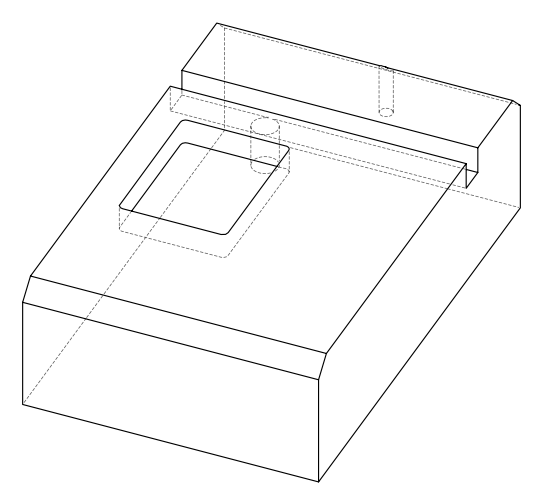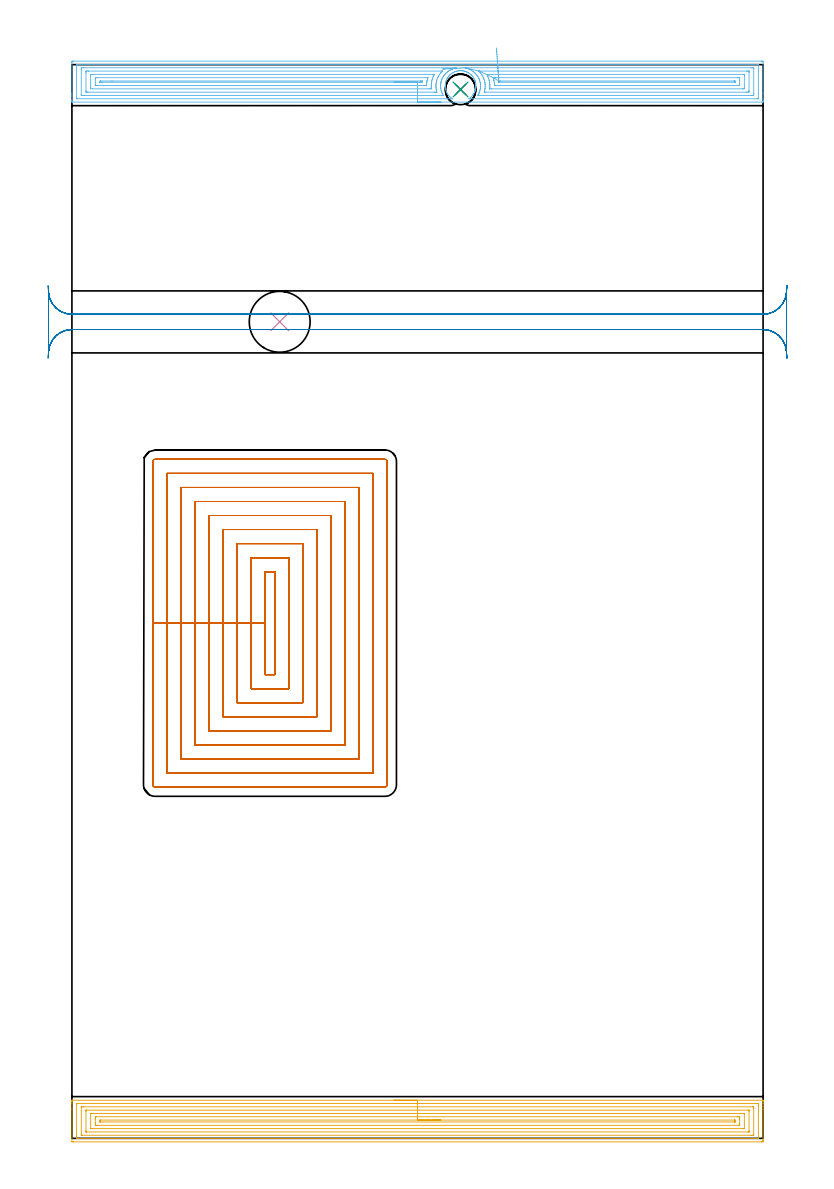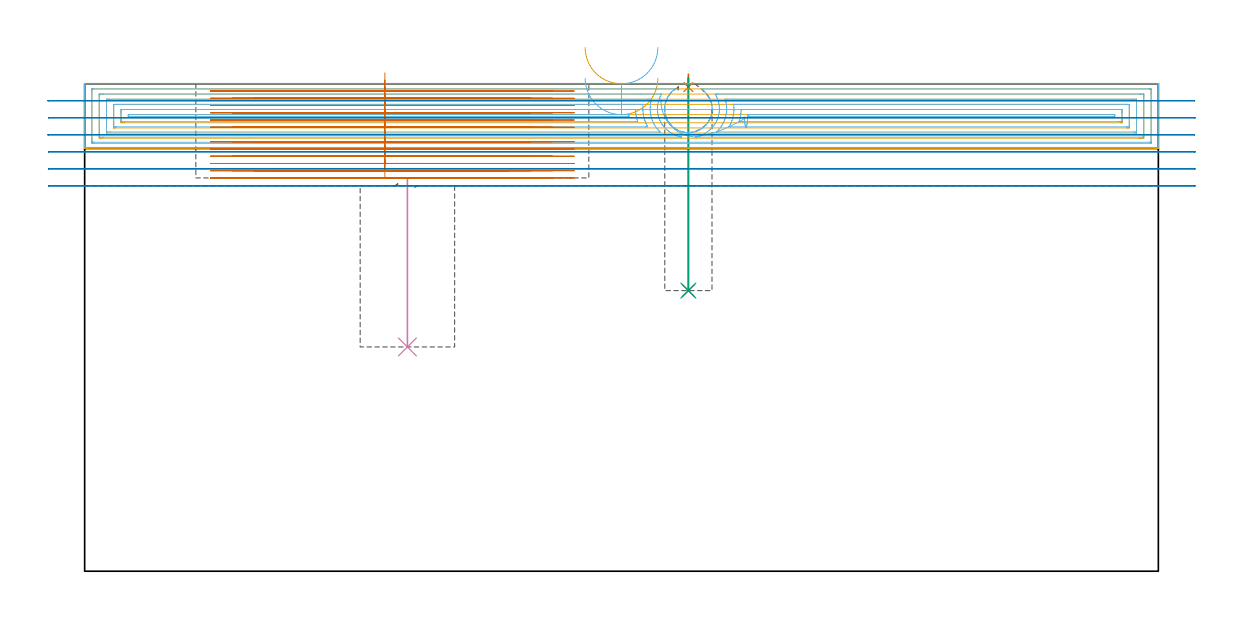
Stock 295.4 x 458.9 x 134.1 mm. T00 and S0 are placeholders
(PLAN: 8 operations, 6 tool changes, 112.2 min)
(1 SPOT_DRILL | STEP1POCKET | NXT0321_9005460120000 | 0.03 min | 7 mm3)
(2 DRILL_BLIND_HOLE_INTO_CENTER | STEP1POCKET | UGT0301_480 | 0.24 min | 3099 mm3)
(3 DRILL_TO_ENLARGE_BLIND_HOLE | STEP1POCKET | UGT0301_374 | 0.24 min | 4419 mm3)
(4 INDEXABLE_INSERT_DRILL_BLIND_HOLE_FROM_SOLID | STEP1POCKET_1 | UGT0302_005 | 0.19 min | 38389 mm3)
(5 AREA_MILL | FG_CHAMFER_SURFACE | UGT0205_001 | 16.78 min | 46796 mm3)
(6 AREA_MILL_1 | FG_CHAMFER_SURFACE_1 | UGT0205_001 | 16.57 min | 44327 mm3)
(7 MILL_RECTANGULAR_POCKET | POCKET_RECTANGULAR_STRAIGHT | NXT0201_009 | Follow Part, ap 2, ae 75% | 69.74 min | 413944 mm3)
(8 MILL_RECTANGULAR_SLOT | SLOT_RECTANGULAR | UGT0201_136 | Follow Part, ap 5, ae 75% | 8.37 min | 205072 mm3)
(TOOL NXT0321_9005460120000 | NC Spot Drill, 142deg, 12mm, Carbide, Uncoated | D12 PA142 FL30 Z2)
(TOOL UGT0301_480 | Carbide Drill 8.5 mm | D8.5 PA118 FL75 Z2)
(TOOL UGT0301_374 | Twist Drill Flat Bottom 13 mm | D13 PA180 FL101 Z2)
(TOOL UGT0302_005 | Indexable Insert Drill 26mm | D26 PA180 FL50 Z2)
(TOOL UGT0205_001 | Chamfer Mill 20 x 3 x 45 deg. | D20 FL50 Z2)
(TOOL NXT0201_009 | ENDMILL 8mm [2P460-0800-NA 1630] | D8 FL26 Z6)
(TOOL UGT0201_136 | Carbide End Mill 20.0 | D20 FL30 Z4)
(OP 1 SPOT_DRILL)
G17 G21 G94 G90
T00 M6
G54
G17 G0 G90 X166.1 Y448.3 S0 M3
G43 Z144.1 H0
G94 G81 G98 Z133.186 F250. R136.75
G80
M5
M2
(OP 2 DRILL_BLIND_HOLE_INTO_CENTER)
G17 G21 G94 G90
T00 M6
G54
G17 G0 G90 X166.1 Y448.3 S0 M3
G43 Z144.1 H0
G94 G81 G98 Z77.2 F250. R135.75
G80
M5
M2
(OP 3 DRILL_TO_ENLARGE_BLIND_HOLE)
G17 G21 G94 G90
T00 M6
G54
G17 G0 G90 X166.1 Y448.3 S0 M3
G43 Z144.1 H0
G94 G73 G98 Z77.2 F250. Q11.31 R135.75
G80
M5
M2
(OP 4 INDEXABLE_INSERT_DRILL_BLIND_HOLE_FROM_SOLID)
G17 G21 G94 G90
T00 M6
G54
G17 G0 G90 X88.8 Y349. S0 M3
G43 Z144.1 H0
G94 G81 G98 Z61.7 F250. R108.
G80
M5
M2
(OP 5 AREA_MILL)
G17 G21 G94 G90
T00 M6
G54
G17 G0 G90 X137.7 Y16.3 S1061 M3
G43 Z144.1 H0
G94 G1 X137.738 Z143.228 F250.
X137.852 Z142.363
X138.041 Z141.512
X138.303 Z140.68
X138.637 Z139.874
X139.04 Z139.1
X139.508 Z138.364
X140.04 Z137.672
X140.629 Z137.029
X141.272 Z136.439
X141.964 Z135.908
X142.7 Z135.44
X143.474 Z135.037
X144.28 Z134.703
X145.112 Z134.441
X145.964 Z134.252
X146.828 Z134.138
X147.7 Z134.1
X295.219
X295.39 Y16.297 Z134.088
X295.392 Y16.279 Z134.07
X295.4 Y15.899 Z133.698
Y15.635 Z133.435
Y14.919 Z132.714
Y13.677 Z131.474
Y12.265 Z130.061
Y-0.741 Z117.057
X295.397 Y-1.004 Z116.794
X295.391 Y-1.492 Z116.306
X295.268 Y-1.495 Z116.303
X294.772 Y-1.5 Z116.3
X0.628
X0.231 Y-1.496 Z116.302
X0.01 Y-1.492 Z116.306
X0. Y-1.267 Z116.53
Y12.529 Z130.324
Y14.919 Z132.714
Y15.635 Z133.435
Y15.899 Z133.698
X0.008 Y16.279 Z134.07
X0.01 Y16.297 Z134.088
X0.181 Y16.3 Z134.1
X147.7
Y14.886 Z132.686
X293.019 Y14.885 Z132.685
X293.388 Y14.879 Z132.679
X293.392 Y14.76 Z132.56
X293.398 Y14.51 Z132.31
X293.4 Y14.035 Z131.835
Y13.623 Z131.423
X293.399 Y0.355 Z118.155
X293.392 Y-0.058 Z117.742
X293.39 Y-0.08 Z117.72
X293.385 Y-0.081 Z117.719
X293.36 Y-0.084 Z117.716
X293.306 Y-0.085 Z117.715
X293.199 Y-0.086 Z117.714
X2.382 Y-0.085 Z117.715
X2.012 Y-0.079 Z117.721
X2.008 Y0.04 Z117.84
X2.002 Y0.29 Z118.09
X2. Y0.765 Z118.565
Y1.177 Z118.977
X2.001 Y14.445 Z132.245
X2.008 Y14.858 Z132.658
X2.01 Y14.88 Z132.68
X2.015 Y14.881 Z132.681
X2.04 Y14.884 Z132.684
X2.094 Y14.885 Z132.685
X2.201 Y14.886 Z132.686
X147.7
Y13.471 Z131.271
X290.871
X291.196 Y13.47 Z131.27
X291.304 Y13.468 Z131.268
X291.381 Y13.465 Z131.265
X291.39 Y13.352 Z131.152
X291.396 Y13.15 Z130.95
X291.399 Y12.949 Z130.749
Y1.449 Z119.249
X291.394 Y1.381 Z119.181
X291.389 Y1.335 Z119.135
X291.357 Y1.333 Z119.133
X291.196 Y1.331 Z119.131
X290.626 Y1.329 Z119.129
X290.302 Y1.328 Z119.128
X4.529 Y1.329 Z119.129
X4.204 Y1.33 Z119.13
X4.096 Y1.332 Z119.132
X4.019 Y1.335 Z119.135
X4.01 Y1.448 Z119.248
X4.004 Y1.65 Z119.45
X4. Y1.851 Z119.651
X4.001 Y13.351 Z131.151
X4.006 Y13.419 Z131.219
X4.011 Y13.465 Z131.265
X4.043 Y13.467 Z131.267
X4.204 Y13.469 Z131.269
X4.774 Y13.471 Z131.271
X5.098
X147.7
Y12.057 Z129.857
X289.275
X289.33 Y12.056 Z129.856
X289.368 Y12.054 Z129.854
X289.385 Y12.051 Z129.851
X289.39 Y12.036 Z129.836
X289.395 Y11.821 Z129.621
X289.4 Y11.389 Z129.189
Y3.427 Z121.227
X289.395 Y2.981 Z120.781
X289.39 Y2.763 Z120.563
X289.382 Y2.749 Z120.549
X289.354 Y2.747 Z120.547
X289.295 Y2.744 Z120.544
X289.197 Y2.743 Z120.543
X6.125
X6.07 Y2.744 Z120.544
X6.032 Y2.746 Z120.546
X6.015 Y2.749 Z120.549
X6.01 Y2.764 Z120.564
X6.005 Y2.979 Z120.779
X6. Y3.411 Z121.211
Y11.373 Z129.173
X6.005 Y11.819 Z129.619
X6.01 Y12.037 Z129.837
X6.018 Y12.051 Z129.851
X6.046 Y12.053 Z129.853
X6.105 Y12.056 Z129.856
X6.203 Y12.057 Z129.857
X147.7
Y10.643 Z128.443
X286.874
X287.171 Y10.641 Z128.441
X287.368 Y10.638 Z128.438
X287.392 Y10.635 Z128.435
X287.395 Y10.633 Z128.433
X287.398 Y10.62 Z128.42
X287.399 Y10.592 Z128.392
X287.4 Y10.496 Z128.296
X287.399 Y4.304 Z122.104
X287.397 Y4.22 Z122.02
X287.394 Y4.179 Z121.979
X287.391 Y4.165 Z121.965
X287.319 Y4.163 Z121.963
X287.023 Y4.158 Z121.958
X286.874 Y4.157 Z121.957
X286.726
X8.526
X8.229 Y4.159 Z121.959
X8.032 Y4.162 Z121.962
X8.008 Y4.164 Z121.964
X8.005 Y4.167 Z121.967
X8.002 Y4.18 Z121.98
X8.001 Y4.208 Z122.008
X8. Y4.304 Z122.104
X8.001 Y10.496 Z128.296
X8.003 Y10.58 Z128.38
X8.006 Y10.621 Z128.421
X8.009 Y10.635 Z128.435
X8.081 Y10.637 Z128.437
X8.378 Y10.642 Z128.442
X8.526 Y10.643 Z128.443
X8.674
X147.7
Y9.229 Z127.029
X284.431 Y9.228 Z127.028
X284.937 Y9.226 Z127.026
X285.331 Y9.222 Z127.022
X285.39 Y9.219 Z127.019
X285.396 Y9.158 Z126.958
X285.399 Y8.727 Z126.527
X285.4 Y8.269 Z126.069
Y6.5 Z124.3
Y6.073 Z123.873
X285.398 Y5.617 Z123.417
X285.393 Y5.586 Z123.386
X285.388 Y5.578 Z123.378
X285.38 Y5.576 Z123.376
X285.318 Y5.573 Z123.373
X285.191 Y5.571 Z123.371
X284.937
X10.969
X10.463 Y5.574 Z123.374
X10.069 Y5.578 Z123.378
X10.01 Y5.581 Z123.381
X10.004 Y5.642 Z123.442
X10.001 Y6.073 Z123.873
X10. Y6.531 Z124.331
Y8.3 Z126.1
Y8.727 Z126.527
X10.002 Y9.183 Z126.983
X10.008 Y9.214 Z127.014
X10.012 Y9.222 Z127.022
X10.02 Y9.224 Z127.024
X10.082 Y9.227 Z127.027
X10.209 Y9.228 Z127.028
X10.463 Y9.229 Z127.029
X147.7
Y7.815 Z125.615
X283.178 Y7.814 Z125.614
X283.355 Y7.809 Z125.609
X283.391 Y7.807 Z125.607
X283.395 Y7.782 Z125.582
X283.398 Y7.754 Z125.554
X283.4 Y7.276 Z125.076
X283.399 Y7.152 Z124.952
X283.397 Y7.069 Z124.869
X283.392 Y7.004 Z124.804
X283.389 Y6.991 Z124.791
X283.383 Y6.989 Z124.789
X283.359 Y6.987 Z124.787
X283.149 Y6.985 Z124.785
X283.121
X12.222 Y6.986 Z124.786
X12.045 Y6.991 Z124.791
X12.009 Y6.993 Z124.793
X12.005 Y7.018 Z124.818
X12.002 Y7.046 Z124.846
X12.001 Y7.366 Z125.166
X12.003 Y7.52 Z125.32
X12.008 Y7.689 Z125.489
X12.013 Y7.808 Z125.608
X12.032 Y7.809 Z125.609
X12.251 Y7.815 Z125.615
X147.7
X148.572 Z125.653
X149.436 Z125.767
X150.288 Z125.955
X151.12 Z126.218
X151.926 Z126.552
X152.7 Z126.954
X153.436 Z127.423
X154.128 Z127.954
X154.771 Z128.544
X155.36 Z129.187
X155.892 Z129.879
X156.36 Z130.615
X156.763 Z131.388
X157.097 Z132.194
X157.359 Z133.026
X157.548 Z133.878
X157.662 Z134.743
X157.7 Z135.615
G0 Z144.1
M5
M2
(OP 6 AREA_MILL_1)
G17 G21 G94 G90
T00 M6
G54
G17 G0 G90 X157.7 Y442.9 S1061 M3
G43 Z144.1 H0
G94 G1 X157.662 Z143.228 F250.
X157.548 Z142.363
X157.359 Z141.512
X157.097 Z140.68
X156.763 Z139.874
X156.36 Z139.1
X155.892 Z138.364
X155.36 Z137.672
X154.771 Z137.029
X154.128 Z136.44
X153.436 Z135.908
X152.7 Z135.44
X151.926 Z135.037
X151.12 Z134.703
X150.288 Z134.441
X149.436 Z134.252
X148.572 Z134.138
X147.7 Z134.1
X0.181
X0.01 Y442.902 Z134.089
X0.002 Y443.063 Z133.93
X0. Y443.229 Z133.771
Y443.474 Z133.525
Y444.185 Z132.81
Y445.418 Z131.578
Y445.941 Z131.053
Y446.558 Z130.437
Y459.732 Z117.266
X0.003 Y459.993 Z117.004
X0.01 Y460.392 Z116.605
X0.217 Y460.397 Z116.602
X0.628 Y460.4 Z116.6
X294.772 Y460.399 Z116.601
X295.183 Y460.397 Z116.602
X295.39 Y460.392 Z116.605
X295.4 Y459.993 Z117.004
Y446.558 Z130.437
Y444.185 Z132.81
Y443.474 Z133.526
Y443.229 Z133.771
X295.398 Y443.063 Z133.93
X295.39 Y442.902 Z134.089
X295.219 Y442.9 Z134.1
X147.7
Y444.314 Z132.686
X2.416 Y444.315 Z132.685
X2.283 Y444.316 Z132.684
X2.053 Y444.321 Z132.679
X2.009 Y444.326 Z132.674
X2.005 Y444.358 Z132.642
X2.002 Y444.392 Z132.608
X2. Y444.593 Z132.407
X2.001 Y458.782 Z118.218
X2.005 Y458.891 Z118.109
X2.01 Y458.962 Z118.038
X2.018 Y458.979 Z118.021
X2.036 Y458.981 Z118.019
X2.416 Y458.985 Z118.015
X2.548 Y458.986 Z118.014
X292.984 Y458.985 Z118.015
X293.117 Y458.984 Z118.016
X293.347 Y458.979 Z118.021
X293.391 Y458.974 Z118.026
X293.395 Y458.942 Z118.058
X293.398 Y458.908 Z118.092
X293.4 Y458.707 Z118.293
X293.399 Y444.518 Z132.482
X293.395 Y444.409 Z132.591
X293.39 Y444.338 Z132.662
X293.381 Y444.321 Z132.679
X293.364 Y444.319 Z132.681
X292.984 Y444.315 Z132.685
X292.852 Y444.314 Z132.686
X170.29
X169.747 Y444.318 Z132.682
X169.687 Y444.32 Z132.68
X169.96 Y444.519 Z132.481
X170.316 Y444.792 Z132.208
X170.484 Y444.938 Z132.062
X170.847 Y445.303 Z131.697
X171.187 Y445.685 Z131.315
X171.378 Y445.926 Z131.074
X171.594 Y446.248 Z130.752
X171.793 Y446.578 Z130.422
X172.02 Y447.02 Z129.98
X172.217 Y447.471 Z129.529
X172.271 Y447.61 Z129.39
X172.387 Y447.985 Z129.015
X172.483 Y448.364 Z128.636
X172.565 Y448.809 Z128.191
X172.618 Y449.257 Z127.743
X172.64 Y449.703 Z127.297
X172.632 Y450.15 Z126.85
X172.592 Y450.597 Z126.403
X172.521 Y451.043 Z125.957
X172.418 Y451.492 Z125.508
X172.29 Y451.936 Z125.064
X172.271 Y451.991 Z125.009
X172.096 Y452.413 Z124.587
X171.897 Y452.829 Z124.171
X171.651 Y453.258 Z123.742
X171.378 Y453.675 Z123.325
X171.342 Y453.722 Z123.278
X170.954 Y454.179 Z122.82
X170.898 Y454.238 Z122.761
X170.874 Y454.261 Z122.735
X170.86 Y454.275 Z122.719
X170.852 Y454.285 Z122.712
X170.699 Y454.446 Z122.553
X170.538 Y454.614 Z122.385
X170.484 Y454.663 Z122.336
X170.046 Y455.013 Z121.985
X169.836 Y455.163 Z121.837
X169.591 Y455.338 Z121.662
X169.451 Y455.425 Z121.575
X169.308 Y455.508 Z121.492
X169.005 Y455.664 Z121.335
X168.71 Y455.799 Z121.198
X168.697 Y455.806 Z121.192
X168.518 Y455.875 Z121.125
X168.463 Y455.895 Z121.104
X168.263 Y455.968 Z121.025
X168.253 Y455.972 Z121.021
X167.804 Y456.115 Z120.884
X167.358 Y456.219 Z120.78
X166.922 Y456.286 Z120.707
X166.91 Y456.288 Z120.705
X166.464 Y456.329 Z120.666
X166.359 Z120.66
X166.202 Y456.335 Z120.657
X166.132 Y456.336 Z120.654
X166.103 Y456.337
X166.028 Y456.339
X166.017 Z120.655
X165.992 Y456.338 Z120.656
X165.823 Y456.328 Z120.66
X165.609 Y456.319 Z120.673
X165.569 Y456.318 Z120.676
X165.327 Y456.291 Z120.707
X165.123 Y456.267 Z120.731
X164.675 Y456.18 Z120.814
X164.36 Y456.1 Z120.897
X164.23 Y456.066 Z120.93
X163.868 Y455.944 Z121.054
X163.78 Y455.914 Z121.084
X163.336 Y455.728 Z121.27
X162.899 Y455.507 Z121.491
X162.443 Y455.224 Z121.774
X162.045 Y454.93 Z122.068
X161.663 Y454.614 Z122.384
X161.549 Y454.506 Z122.493
X161.34 Y454.281 Z122.719
X161.194 Y454.121 Z122.875
X161.08 Y453.982 Z123.012
X160.966 Y453.846 Z123.153
X160.878 Y453.74 Z123.26
X160.863 Y453.722 Z123.278
X160.656 Y453.436 Z123.564
X160.471 Y453.136 Z123.864
X160.301 Y452.829 Z124.171
X160.093 Y452.386 Z124.614
X159.918 Y451.936 Z125.064
X159.762 Y451.443 Z125.557
X159.678 Y451.043 Z125.957
X159.608 Y450.597 Z126.403
X159.568 Y450.15 Z126.85
X159.56 Y449.703 Z127.297
X159.582 Y449.257 Z127.743
X159.635 Y448.809 Z128.191
X159.714 Y448.364 Z128.636
X159.762 Y448.157 Z128.843
X159.991 Y447.471 Z129.529
X160.18 Y447.02 Z129.98
X160.403 Y446.578 Z130.422
X160.525 Y446.368 Z130.632
X160.656 Y446.164 Z130.836
X161.016 Y445.685 Z131.315
X161.273 Y445.384 Z131.616
X161.549 Y445.096 Z131.904
X161.887 Y444.792 Z132.208
X162.159 Y444.576 Z132.424
X162.443 Y444.372 Z132.628
X162.452 Y444.366 Z132.634
X162.512 Y444.321 Z132.679
X162.452 Y444.315 Z132.685
X162.446
X147.7 Y444.314 Z132.686
Y445.728 Z131.272
X5.098 Y445.729 Z131.271
X4.417 Y445.732 Z131.268
X4.204 Y445.735 Z131.265
X4.01 Y445.747 Z131.253
X4.005 Y445.941 Z131.059
X4.001 Y446.141 Z130.859
X4. Y456.68 Z120.32
X4.005 Y457.359 Z119.641
X4.007 Y457.552 Z119.448
X4.204 Y457.564 Z119.436
X4.883 Y457.57 Z119.43
X5.098 Y457.571 Z119.429
X164.05
X164.24 Y457.567 Z119.433
X164.072 Y457.524 Z119.476
X163.415 Y457.359 Z119.641
X163.346 Y457.337 Z119.663
X162.712 Y457.104 Z119.896
X162.603 Y457.061 Z119.939
X162.452 Y456.996 Z120.004
X162.095 Y456.831 Z120.169
X161.558 Y456.553 Z120.447
X161.511 Y456.526 Z120.474
X161.437 Y456.48 Z120.52
X160.974 Y456.175 Z120.825
X160.664 Y455.947 Z121.053
X160.469 Y455.793 Z121.207
X160.238 Y455.602 Z121.398
X159.994 Y455.386 Z121.614
X159.77 Y455.159 Z121.841
X159.561 Y454.929 Z122.071
X159.385 Y454.724 Z122.276
X159.158 Y454.447 Z122.553
X158.876 Y454.074 Z122.926
X158.785 Y453.934 Z123.066
X158.732 Y453.846 Z123.154
X158.464 Y453.371 Z123.629
X158.269 Y452.967 Z124.033
X158.18 Y452.773 Z124.227
X157.982 Y452.285 Z124.715
X157.933 Y452.137 Z124.863
X157.919 Y452.089 Z124.911
X157.815 Y451.735 Z125.265
X157.747 Y451.441 Z125.559
X157.703 Y451.211 Z125.789
X157.622 Y450.686 Z126.314
X157.59 Y450.333 Z126.667
X157.572 Y449.856 Z127.144
X157.581 Y449.454 Z127.546
X157.623 Y448.928 Z128.072
X157.671 Y448.576 Z128.424
X157.813 Y447.864 Z129.136
X157.864 Y447.698 Z129.302
X157.982 Y447.339 Z129.661
X158.188 Y446.82 Z130.18
X158.339 Y446.469 Z130.531
X158.722 Y445.739 Z131.261
X158.674 Y445.735 Z131.265
X158.56 Y445.732 Z131.268
X158.415 Y445.729 Z131.271
X152.841 Y445.728 Z131.272
X147.7
Y447.143 Z129.857
X6.886
X6.556 Y447.144 Z129.856
X6.148 Y447.148 Z129.852
X6.072 Y447.15 Z129.85
X6.01 Y447.162 Z129.838
X6.007 Y447.263 Z129.737
X6. Y447.69 Z129.31
Y455.594 Z121.406
X6.007 Y456.037 Z120.963
X6.01 Y456.14 Z120.86
X6.133 Y456.15 Z120.85
X6.325 Y456.154 Z120.846
X6.886 Y456.157 Z120.843
X7.215
X158.199
X158.255 Y456.155 Z120.845
X158.286 Y456.152 Z120.848
X158.287 Y456.151 Z120.849
X158.277 Y456.137 Z120.863
X158.161 Y456.009 Z120.991
X157.982 Y455.816 Z121.184
X157.88 Y455.702 Z121.298
X157.794 Y455.602 Z121.398
X157.478 Y455.218 Z121.782
X157.088 Y454.714 Z122.286
X156.762 Y454.166 Z122.835
X156.58 Y453.846 Z123.154
X156.456 Y453.588 Z123.412
X156.194 Y453.024 Z123.976
X156.178 Y452.983 Z124.017
X156.172 Y452.967 Z124.033
X155.953 Y452.326 Z124.674
X155.878 Y452.089 Z124.911
X155.767 Y451.629 Z125.371
X155.691 Y451.211 Z125.789
X155.639 Y450.877 Z126.123
X155.59 Y450.333 Z126.667
X155.579 Y450.058 Z126.942
X155.581 Y449.454 Z127.546
X155.599 Y449.16 Z127.84
X155.662 Y448.576 Z128.424
X155.732 Y448.151 Z128.849
X155.828 Y447.698 Z129.302
X155.977 Y447.153 Z129.847
X155.944 Y447.15 Z129.85
X155.861 Y447.146 Z129.854
X155.299 Y447.143 Z129.857
X154.971
X147.7
Y448.557 Z128.443
X8.674 Y448.558 Z128.442
X8.01 Y448.576 Z128.424
X8.001 Y449.237 Z127.763
Y453.846 Z123.154
X8.004 Y454.504 Z122.496
X8.01 Y454.724 Z122.276
X8.655 Y454.743 Z122.257
X8.674
X154.386
X154.405 Y454.742 Z122.258
X154.903 Y454.724 Z122.276
X154.738 Y454.397 Z122.603
X154.465 Y453.846 Z123.154
X154.446 Y453.806 Z123.194
X154.405 Y453.715 Z123.285
X154.192 Y453.177 Z123.823
X154.117 Y452.967 Z124.033
X153.965 Y452.521 Z124.479
X153.849 Y452.089 Z124.911
X153.702 Y451.399 Z125.601
X153.672 Y451.211 Z125.789
X153.653 Y451.072 Z125.928
X153.584 Y450.333 Z126.667
X153.579 Y450.266 Z126.734
X153.575 Y449.454 Z127.546
Y449.391 Z127.609
X153.637 Y448.576 Z128.424
X153.528 Y448.56 Z128.44
X153.511 Y448.559 Z128.441
X152.637 Y448.557 Z128.443
X147.7
Y449.971 Z127.029
X10.83 Y449.972 Z127.028
X10.463 Y449.974 Z127.026
X10.095 Y449.978 Z127.022
X10.01 Y449.986 Z127.014
X10.006 Y450.06 Z126.94
X10.002 Y450.181 Z126.819
X10. Y451.211 Z125.789
Y452.543 Z124.457
X10.002 Y452.967 Z124.033
X10.006 Y453.194 Z123.806
X10.01 Y453.307 Z123.693
X10.017 Y453.323 Z123.677
X10.043 Y453.325 Z123.675
X10.096 Y453.327 Z123.673
X10.463 Y453.328 Z123.672
X10.989 Y453.329 Z123.671
X151.723 Y453.328 Z123.672
X152.089 Y453.326 Z123.674
X152.143 Y453.324 Z123.676
X152.162 Y453.322 Z123.678
X151.981 Y452.714 Z124.286
X151.823 Y452.089 Z124.911
X151.804 Y452.01 Z124.99
X151.723 Y451.62 Z125.38
X151.667 Y451.266 Z125.734
X151.661 Y451.211 Z125.789
X151.59 Y450.464 Z126.536
X151.58 Y450.333 Z126.667
X151.556 Y449.978 Z127.022
X151.194 Y449.974 Z127.026
X150.829 Y449.972 Z127.028
X150.303 Y449.971 Z127.029
X147.7
Y451.385 Z125.615
X12.79 Y451.386 Z125.614
X12.251 Y451.388 Z125.612
X12.067 Y451.391 Z125.609
X12.009 Y451.395 Z125.605
X12.006 Y451.411 Z125.589
X12.002 Y451.455 Z125.545
X12.007 Y451.526 Z125.474
X12.039 Y451.908 Z125.092
X12.195 Y451.913 Z125.087
X12.251 Y451.914 Z125.086
X17.13 Y451.915 Z125.085
X149.041 Y451.914 Z125.086
X149.22 Y451.913 Z125.087
X149.724 Y451.908 Z125.092
X149.751 Y451.904 Z125.096
X149.747 Y451.869 Z125.131
X149.737 Y451.795 Z125.205
X149.716 Y451.666 Z125.334
X149.679 Y451.462 Z125.538
X149.663 Y451.393 Z125.607
X148.863 Y451.385 Z125.615
X148.686
X147.7
X146.828 Z125.653
X145.964 Z125.767
X145.112 Z125.955
X144.28 Z126.218
X143.474 Z126.552
X142.7 Z126.954
X141.964 Z127.423
X141.272 Z127.954
X140.629 Z128.544
X140.04 Z129.187
X139.508 Z129.879
X139.04 Z130.615
X138.637 Z131.389
X138.303 Z132.195
X138.041 Z133.027
X137.852 Z133.878
X137.738 Z134.743
X137.7 Z135.615
G0 X158.573 Y457.055 Z129.959
G1 X158.564 Z129.087
X158.631 Y457.058 Z128.217
X158.773 Y457.066 Z127.357
X158.99 Y457.078 Z126.512
X159.279 Y457.094 Z125.689
X159.639 Y457.113 Z124.894
X160.067 Y457.136 Z124.134
X160.559 Y457.163 Z123.414
X161.112 Y457.193 Z122.74
X161.721 Y457.226 Z122.117
X162.383 Y457.262 Z121.549
X163.091 Y457.3 Z121.042
X163.841 Y457.341 Z120.598
X164.626 Y457.383 Z120.221
X165.442 Y457.428 Z119.914
X166.281 Y457.473 Z119.679
X167.137 Y457.519 Z119.519
X168.004 Y457.566 Z119.434
X168.025 Y457.568 Z119.432
X168.125 Y457.57 Z119.43
X168.247 Y457.571 Z119.429
X168.364 Y457.572 Z119.428
X290.302 Y457.571 Z119.429
X290.983 Y457.568 Z119.432
X291.196 Y457.564 Z119.436
X291.39 Y457.553 Z119.447
X291.395 Y457.359 Z119.641
X291.399 Y457.159 Z119.841
X291.4 Y446.62 Z130.38
X291.395 Y445.941 Z131.059
X291.393 Y445.748 Z131.252
X291.196 Y445.735 Z131.265
X290.517 Y445.73 Z131.27
X290.302 Y445.729 Z131.271
X174.291
X174.075 Y445.731 Z131.269
X173.858 Y445.735 Z131.265
X173.477 Y445.748 Z131.252
X173.58 Y445.941 Z131.059
X173.748 Y446.262 Z130.738
X174.024 Y446.82 Z130.18
X174.04 Y446.854 Z130.146
X174.075 Y446.934 Z130.066
X174.275 Y447.501 Z129.499
X174.335 Y447.698 Z129.302
X174.46 Y448.198 Z128.802
X174.529 Y448.576 Z128.424
X174.58 Y448.958 Z128.042
X174.619 Y449.454 Z127.546
X174.629 Y449.788 Z127.212
X174.61 Y450.333 Z126.667
X174.575 Y450.72 Z126.28
X174.497 Y451.211 Z125.789
X174.363 Y451.806 Z125.194
X174.28 Y452.089 Z124.911
X174.23 Y452.25 Z124.75
X174.075 Y452.662 Z124.338
X173.936 Y452.967 Z124.033
X173.818 Y453.219 Z123.781
X173.459 Y453.846 Z123.154
X173.181 Y454.273 Z122.727
X172.813 Y454.724 Z122.276
X172.568 Y455.004 Z121.996
X172.286 Y455.299 Z121.701
X171.968 Y455.602 Z121.398
X171.392 Y456.052 Z120.948
X170.767 Y456.48 Z120.52
X170.498 Y456.636 Z120.364
X170.157 Y456.815 Z120.185
X169.604 Y457.06 Z119.94
X168.771 Y457.359 Z119.641
X168.71 Y457.378 Z119.622
X168.682 Y457.387 Z119.613
X168.004 Y457.566 Z119.434
X173.911 Y456.151 Z120.849
X173.923 Y456.153 Z120.847
X173.973 Y456.155 Z120.845
X174.075 Y456.157 Z120.843
X288.514
X288.844 Y456.156 Z120.844
X289.252 Y456.152 Z120.848
X289.327 Y456.15 Z120.85
X289.39 Y456.138 Z120.862
X289.393 Y456.037 Z120.963
X289.4 Y455.61 Z121.39
Y447.706 Z129.294
X289.393 Y447.263 Z129.737
X289.39 Y447.16 Z129.84
X289.267 Y447.15 Z129.85
X289.075 Y447.146 Z129.854
X288.514 Y447.143 Z129.857
X288.185
X176.757
X176.426 Y447.145 Z129.855
X176.255 Y447.149 Z129.851
X176.232 Y447.15 Z129.85
X176.237 Y447.176 Z129.824
X176.249 Y447.228 Z129.772
X176.267 Y447.3 Z129.7
X176.367 Y447.698 Z129.302
X176.442 Y448.007 Z128.993
X176.538 Y448.576 Z128.424
X176.564 Y448.765 Z128.235
X176.62 Y449.454 Z127.546
X176.627 Y449.582 Z127.418
X176.612 Y450.333 Z126.667
X176.606 Y450.481 Z126.519
X176.564 Y450.861 Z126.139
X176.509 Y451.211 Z125.789
X176.459 Y451.503 Z125.497
X176.318 Y452.089 Z124.911
X176.132 Y452.703 Z124.297
X176.025 Y452.967 Z124.033
X175.863 Y453.353 Z123.647
X175.611 Y453.846 Z123.154
X175.319 Y454.379 Z122.621
X175.093 Y454.724 Z122.276
X174.969 Y454.906 Z122.094
X174.396 Y455.602 Z121.398
X174.075 Y455.964 Z121.036
X173.916 Y456.143 Z120.857
X173.911 Y456.151 Z120.849
X177.291 Y454.724 Z122.276
X177.632 Y454.742 Z122.258
X177.651
X286.726
X287.39 Y454.724 Z122.276
X287.399 Y454.063 Z122.937
Y449.454 Z127.546
X287.396 Y448.796 Z128.204
X287.39 Y448.576 Z128.424
X286.745 Y448.557 Z128.443
X286.726
X179.459
X178.563 Y448.558 Z128.442
X178.562 Y448.559 Z128.441
X178.557 Y448.564 Z128.436
Y448.576 Z128.424
X178.622 Y449.378 Z127.622
X178.624 Y449.454 Z127.546
X178.619 Y450.26 Z126.74
X178.614 Y450.333 Z126.667
X178.545 Y451.125 Z125.875
X178.533 Y451.199 Z125.801
X178.529 Y451.227 Z125.773
X178.437 Y451.697 Z125.303
X178.35 Y452.089 Z124.911
X178.29 Y452.339 Z124.661
X178.094 Y452.967 Z124.033
X177.811 Y453.689 Z123.311
X177.737 Y453.846 Z123.154
X177.651 Y454.026 Z122.974
X177.291 Y454.724 Z122.276
X180.068 Y453.322 Z123.678
X180.149 Y453.324 Z123.676
X180.333 Y453.326 Z123.674
X180.859 Y453.329 Z123.671
X181.227
X284.57 Y453.328 Z123.672
X284.937 Y453.326 Z123.674
X285.305 Y453.322 Z123.678
X285.39 Y453.314 Z123.686
X285.394 Y453.24 Z123.76
X285.398 Y453.119 Z123.881
X285.4 Y452.089 Z124.911
Y450.757 Z126.243
X285.398 Y450.333 Z126.667
X285.394 Y450.106 Z126.894
X285.39 Y449.993 Z127.007
X285.383 Y449.977 Z127.023
X285.357 Y449.975 Z127.025
X285.304 Y449.973 Z127.027
X284.937 Y449.971 Z127.029
X284.411
X181.227
X180.699 Y449.973 Z127.027
X180.642 Y449.976 Z127.024
X180.635 Y449.977 Z127.023
X180.631 Y449.996 Z127.004
X180.624 Y450.046 Z126.954
X180.61 Y450.333 Z126.667
X180.558 Y450.99 Z126.01
X180.531 Y451.211 Z125.789
X180.395 Y452.028 Z124.972
X180.333 Y452.299 Z124.701
X180.148 Y452.967 Z124.033
X180.081 Y453.215 Z123.785
X180.068 Y453.322 Z123.678
X182.458 Y451.908 Z125.092
X183.015 Y451.914 Z125.086
X282.972
X283.149 Y451.913 Z125.087
X283.333 Y451.909 Z125.091
X283.391 Y451.905 Z125.095
X283.394 Y451.889 Z125.111
X283.398 Y451.845 Z125.155
X283.397 Y451.527 Z125.473
X283.393 Y451.404 Z125.596
X283.39 Y451.393 Z125.607
X283.383 Y451.391 Z125.609
X283.351 Y451.387 Z125.613
X283.284 Y451.386 Z125.614
X283.149 Y451.385 Z125.615
X182.837 Y451.386 Z125.614
X182.608 Y451.39 Z125.61
X182.552 Y451.392 Z125.608
X182.534 Y451.396 Z125.604
X182.527 Y451.419 Z125.581
X182.514 Y451.476 Z125.524
X182.469 Y451.747 Z125.253
X182.458 Y451.908 Z125.092
X182.412 Y452.55 Z124.504
X182.363 Y453.241 Z123.973
X182.31 Y453.976 Z123.506
X182.255 Y454.748 Z123.104
X182.198 Y455.552 Z122.771
X182.139 Y456.383 Z122.51
X182.079 Y457.232 Z122.322
X182.017 Y458.095 Z122.209
X181.955 Y458.965 Z122.172
X181.893 Y459.834 Z122.211
X181.832 Y460.697 Z122.326
X181.771 Y461.546 Z122.516
X181.712 Y462.375 Z122.78
X181.655 Y463.179 Z123.115
X181.6 Y463.95 Z123.518
X181.548 Y464.684 Z123.988
X181.499 Y465.373 Z124.52
X181.453 Y466.014 Z125.11
G0 Z144.1
M5
M2
(OP 7 MILL_RECTANGULAR_POCKET)
G17 G21 G94 G90
T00 M6
G54
G17 G0 G90 X82.6 Y238.832 S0 M3
G43 Z144.1 H1
Z137.1
G94 G1 Y220.2 Z132.108 F250.
Y198.2 F500.
X86.7
Y242.2
X82.6
Y220.2
X76.6
Y192.2
X92.7
Y248.2
X76.6
Y220.2
X70.6
Y186.2
X98.7
Y254.2
X70.6
Y220.2
X64.6
Y180.2
X104.7
Y260.2
X64.6
Y220.2
X58.6
Y174.2
X110.7
Y266.2
X58.6
Y220.2
X52.6
Y168.2
X116.7
Y272.2
X52.6
Y220.2
X46.6
Y162.2
X122.7
Y278.2
X46.6
Y220.2
X40.6
Y156.2
X128.7
Y284.2
X40.6
Y220.2
X34.6
Y151.1
G3 X35.5 Y150.2 R0.9
G1 X133.8
G3 X134.7 Y151.1 R0.9
G1 Y289.3
G3 X133.8 Y290.2 R0.9
G1 X35.5
G3 X34.6 Y289.3 R0.9
G1 Y220.2
Y219.2
G0 X82.6 Y238.832 Z135.108
G1 Y220.2 Z130.115 F250.
Y198.2 F500.
X86.7
Y242.2
X82.6
Y220.2
X76.6
Y192.2
X92.7
Y248.2
X76.6
Y220.2
X70.6
Y186.2
X98.7
Y254.2
X70.6
Y220.2
X64.6
Y180.2
X104.7
Y260.2
X64.6
Y220.2
X58.6
Y174.2
X110.7
Y266.2
X58.6
Y220.2
X52.6
Y168.2
X116.7
Y272.2
X52.6
Y220.2
X46.6
Y162.2
X122.7
Y278.2
X46.6
Y220.2
X40.6
Y156.2
X128.7
Y284.2
X40.6
Y220.2
X34.6
Y151.1
G3 X35.5 Y150.2 R0.9
G1 X133.8
G3 X134.7 Y151.1 R0.9
G1 Y289.3
G3 X133.8 Y290.2 R0.9
G1 X35.5
G3 X34.6 Y289.3 R0.9
G1 Y220.2
Y219.2
G0 X82.6 Y238.832 Z133.115
G1 Y220.2 Z128.123 F250.
Y198.2 F500.
X86.7
Y242.2
X82.6
Y220.2
X76.6
Y192.2
X92.7
Y248.2
X76.6
Y220.2
X70.6
Y186.2
X98.7
Y254.2
X70.6
Y220.2
X64.6
Y180.2
X104.7
Y260.2
X64.6
Y220.2
X58.6
Y174.2
X110.7
Y266.2
X58.6
Y220.2
X52.6
Y168.2
X116.7
Y272.2
X52.6
Y220.2
X46.6
Y162.2
X122.7
Y278.2
X46.6
Y220.2
X40.6
Y156.2
X128.7
Y284.2
X40.6
Y220.2
X34.6
Y151.1
G3 X35.5 Y150.2 R0.9
G1 X133.8
G3 X134.7 Y151.1 R0.9
G1 Y289.3
G3 X133.8 Y290.2 R0.9
G1 X35.5
G3 X34.6 Y289.3 R0.9
G1 Y220.2
Y219.2
G0 X82.6 Y238.832 Z131.123
G1 Y220.2 Z126.131 F250.
Y198.2 F500.
X86.7
Y242.2
X82.6
Y220.2
X76.6
Y192.2
X92.7
Y248.2
X76.6
Y220.2
X70.6
Y186.2
X98.7
Y254.2
X70.6
Y220.2
X64.6
Y180.2
X104.7
Y260.2
X64.6
Y220.2
X58.6
Y174.2
X110.7
Y266.2
X58.6
Y220.2
X52.6
Y168.2
X116.7
Y272.2
X52.6
Y220.2
X46.6
Y162.2
X122.7
Y278.2
X46.6
Y220.2
X40.6
Y156.2
X128.7
Y284.2
X40.6
Y220.2
X34.6
Y151.1
G3 X35.5 Y150.2 R0.9
G1 X133.8
G3 X134.7 Y151.1 R0.9
G1 Y289.3
G3 X133.8 Y290.2 R0.9
G1 X35.5
G3 X34.6 Y289.3 R0.9
G1 Y220.2
Y219.2
G0 X82.6 Y238.832 Z129.131
G1 Y220.2 Z124.138 F250.
Y198.2 F500.
X86.7
Y242.2
X82.6
Y220.2
X76.6
Y192.2
X92.7
Y248.2
X76.6
Y220.2
X70.6
Y186.2
X98.7
Y254.2
X70.6
Y220.2
X64.6
Y180.2
X104.7
Y260.2
X64.6
Y220.2
X58.6
Y174.2
X110.7
Y266.2
X58.6
Y220.2
X52.6
Y168.2
X116.7
Y272.2
X52.6
Y220.2
X46.6
Y162.2
X122.7
Y278.2
X46.6
Y220.2
X40.6
Y156.2
X128.7
Y284.2
X40.6
Y220.2
X34.6
Y151.1
G3 X35.5 Y150.2 R0.9
G1 X133.8
G3 X134.7 Y151.1 R0.9
G1 Y289.3
G3 X133.8 Y290.2 R0.9
G1 X35.5
G3 X34.6 Y289.3 R0.9
G1 Y220.2
Y219.2
G0 X82.6 Y238.832 Z127.138
G1 Y220.2 Z122.146 F250.
Y198.2 F500.
X86.7
Y242.2
X82.6
Y220.2
X76.6
Y192.2
X92.7
Y248.2
X76.6
Y220.2
X70.6
Y186.2
X98.7
Y254.2
X70.6
Y220.2
X64.6
Y180.2
X104.7
Y260.2
X64.6
Y220.2
X58.6
Y174.2
X110.7
Y266.2
X58.6
Y220.2
X52.6
Y168.2
X116.7
Y272.2
X52.6
Y220.2
X46.6
Y162.2
X122.7
Y278.2
X46.6
Y220.2
X40.6
Y156.2
X128.7
Y284.2
X40.6
Y220.2
X34.6
Y151.1
G3 X35.5 Y150.2 R0.9
G1 X133.8
G3 X134.7 Y151.1 R0.9
G1 Y289.3
G3 X133.8 Y290.2 R0.9
G1 X35.5
G3 X34.6 Y289.3 R0.9
G1 Y220.2
Y219.2
G0 X82.6 Y238.832 Z125.146
G1 Y220.2 Z120.154 F250.
Y198.2 F500.
X86.7
Y242.2
X82.6
Y220.2
X76.6
Y192.2
X92.7
Y248.2
X76.6
Y220.2
X70.6
Y186.2
X98.7
Y254.2
X70.6
Y220.2
X64.6
Y180.2
X104.7
Y260.2
X64.6
Y220.2
X58.6
Y174.2
X110.7
Y266.2
X58.6
Y220.2
X52.6
Y168.2
X116.7
Y272.2
X52.6
Y220.2
X46.6
Y162.2
X122.7
Y278.2
X46.6
Y220.2
X40.6
Y156.2
X128.7
Y284.2
X40.6
Y220.2
X34.6
Y151.1
G3 X35.5 Y150.2 R0.9
G1 X133.8
G3 X134.7 Y151.1 R0.9
G1 Y289.3
G3 X133.8 Y290.2 R0.9
G1 X35.5
G3 X34.6 Y289.3 R0.9
G1 Y220.2
Y219.2
G0 X82.6 Y238.832 Z123.154
G1 Y220.2 Z118.162 F250.
Y198.2 F500.
X86.7
Y242.2
X82.6
Y220.2
X76.6
Y192.2
X92.7
Y248.2
X76.6
Y220.2
X70.6
Y186.2
X98.7
Y254.2
X70.6
Y220.2
X64.6
Y180.2
X104.7
Y260.2
X64.6
Y220.2
X58.6
Y174.2
X110.7
Y266.2
X58.6
Y220.2
X52.6
Y168.2
X116.7
Y272.2
X52.6
Y220.2
X46.6
Y162.2
X122.7
Y278.2
X46.6
Y220.2
X40.6
Y156.2
X128.7
Y284.2
X40.6
Y220.2
X34.6
Y151.1
G3 X35.5 Y150.2 R0.9
G1 X133.8
G3 X134.7 Y151.1 R0.9
G1 Y289.3
G3 X133.8 Y290.2 R0.9
G1 X35.5
G3 X34.6 Y289.3 R0.9
G1 Y220.2
Y219.2
G0 X82.6 Y238.832 Z121.162
G1 Y220.2 Z116.169 F250.
Y198.2 F500.
X86.7
Y242.2
X82.6
Y220.2
X76.6
Y192.2
X92.7
Y248.2
X76.6
Y220.2
X70.6
Y186.2
X98.7
Y254.2
X70.6
Y220.2
X64.6
Y180.2
X104.7
Y260.2
X64.6
Y220.2
X58.6
Y174.2
X110.7
Y266.2
X58.6
Y220.2
X52.6
Y168.2
X116.7
Y272.2
X52.6
Y220.2
X46.6
Y162.2
X122.7
Y278.2
X46.6
Y220.2
X40.6
Y156.2
X128.7
Y284.2
X40.6
Y220.2
X34.6
Y151.1
G3 X35.5 Y150.2 R0.9
G1 X133.8
G3 X134.7 Y151.1 R0.9
G1 Y289.3
G3 X133.8 Y290.2 R0.9
G1 X35.5
G3 X34.6 Y289.3 R0.9
G1 Y220.2
Y219.2
G0 X82.6 Y238.832 Z119.169
G1 Y220.2 Z114.177 F250.
Y198.2 F500.
X86.7
Y242.2
X82.6
Y220.2
X76.6
Y192.2
X92.7
Y248.2
X76.6
Y220.2
X70.6
Y186.2
X98.7
Y254.2
X70.6
Y220.2
X64.6
Y180.2
X104.7
Y260.2
X64.6
Y220.2
X58.6
Y174.2
X110.7
Y266.2
X58.6
Y220.2
X52.6
Y168.2
X116.7
Y272.2
X52.6
Y220.2
X46.6
Y162.2
X122.7
Y278.2
X46.6
Y220.2
X40.6
Y156.2
X128.7
Y284.2
X40.6
Y220.2
X34.6
Y151.1
G3 X35.5 Y150.2 R0.9
G1 X133.8
G3 X134.7 Y151.1 R0.9
G1 Y289.3
G3 X133.8 Y290.2 R0.9
G1 X35.5
G3 X34.6 Y289.3 R0.9
G1 Y220.2
Y219.2
G0 X82.6 Y238.832 Z117.177
G1 Y220.2 Z112.185 F250.
Y198.2 F500.
X86.7
Y242.2
X82.6
Y220.2
X76.6
Y192.2
X92.7
Y248.2
X76.6
Y220.2
X70.6
Y186.2
X98.7
Y254.2
X70.6
Y220.2
X64.6
Y180.2
X104.7
Y260.2
X64.6
Y220.2
X58.6
Y174.2
X110.7
Y266.2
X58.6
Y220.2
X52.6
Y168.2
X116.7
Y272.2
X52.6
Y220.2
X46.6
Y162.2
X122.7
Y278.2
X46.6
Y220.2
X40.6
Y156.2
X128.7
Y284.2
X40.6
Y220.2
X34.6
Y151.1
G3 X35.5 Y150.2 R0.9
G1 X133.8
G3 X134.7 Y151.1 R0.9
G1 Y289.3
G3 X133.8 Y290.2 R0.9
G1 X35.5
G3 X34.6 Y289.3 R0.9
G1 Y220.2
Y219.2
G0 X82.6 Y238.832 Z115.185
G1 Y220.2 Z110.192 F250.
Y198.2 F500.
X86.7
Y242.2
X82.6
Y220.2
X76.6
Y192.2
X92.7
Y248.2
X76.6
Y220.2
X70.6
Y186.2
X98.7
Y254.2
X70.6
Y220.2
X64.6
Y180.2
X104.7
Y260.2
X64.6
Y220.2
X58.6
Y174.2
X110.7
Y266.2
X58.6
Y220.2
X52.6
Y168.2
X116.7
Y272.2
X52.6
Y220.2
X46.6
Y162.2
X122.7
Y278.2
X46.6
Y220.2
X40.6
Y156.2
X128.7
Y284.2
X40.6
Y220.2
X34.6
Y151.1
G3 X35.5 Y150.2 R0.9
G1 X133.8
G3 X134.7 Y151.1 R0.9
G1 Y289.3
G3 X133.8 Y290.2 R0.9
G1 X35.5
G3 X34.6 Y289.3 R0.9
G1 Y220.2
Y219.2
G0 X82.6 Y238.832 Z113.192
G1 Y220.2 Z108.2 F250.
Y198.2 F500.
X86.7
Y242.2
X82.6
Y220.2
X76.6
Y192.2
X92.7
Y248.2
X76.6
Y220.2
X70.6
Y186.2
X98.7
Y254.2
X70.6
Y220.2
X64.6
Y180.2
X104.7
Y260.2
X64.6
Y220.2
X58.6
Y174.2
X110.7
Y266.2
X58.6
Y220.2
X52.6
Y168.2
X116.7
Y272.2
X52.6
Y220.2
X46.6
Y162.2
X122.7
Y278.2
X46.6
Y220.2
X40.6
Y156.2
X128.7
Y284.2
X40.6
Y220.2
X34.6
Y151.1
G3 X35.5 Y150.2 R0.9
G1 X133.8
G3 X134.7 Y151.1 R0.9
G1 Y289.3
G3 X133.8 Y290.2 R0.9
G1 X35.5
G3 X34.6 Y289.3 R0.9
G1 Y220.2
Y219.2
G0 Z144.1
M5
M2
(OP 8 MILL_RECTANGULAR_SLOT)
G17 G21 G94 G90
T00 M6
G54
G17 G0 G90 X-10.202 Y333.483 S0 M3
G43 Z144.1 H0
Z129.417
G94 G1 X-9.97 Y336.474 F250.
G2 X0. Y345.7 R10. F500.
G1 X295.4
G2 X305.37 Y336.474 R10.
G1 X305.4
Y361.426
X305.37
G2 X295.4 Y352.2 R10.
G1 X0.
G2 X-9.97 Y361.426 R10.
G1 X-10.202 Y364.417 F250.
G0 Z144.1
X305.602
Z124.733
G1 X305.37 Y361.426
G2 X295.4 Y352.2 R10. F500.
G1 X0.
G2 X-9.97 Y361.426 R10.
G1 X-10.
Y336.474
X-9.97
G2 X0. Y345.7 R10.
G1 X295.4
G2 X305.37 Y336.474 R10.
G1 X305.602 Y333.483 F250.
G0 Z144.1
X-10.202
Z120.05
G1 X-9.97 Y336.474
G2 X0. Y345.7 R10. F500.
G1 X295.4
G2 X305.37 Y336.474 R10.
G1 X305.4
Y361.426
X305.37
G2 X295.4 Y352.2 R10.
G1 X0.
G2 X-9.97 Y361.426 R10.
G1 X-10.202 Y364.417 F250.
G0 Z144.1
X305.602
Z115.367
G1 X305.37 Y361.426
G2 X295.4 Y352.2 R10. F500.
G1 X0.
G2 X-9.97 Y361.426 R10.
G1 X-10.
Y336.474
X-9.97
G2 X0. Y345.7 R10.
G1 X295.4
G2 X305.37 Y336.474 R10.
G1 X305.602 Y333.483 F250.
G0 Y364.417 Z110.683
G1 X305.37 Y361.426
G2 X295.4 Y352.2 R10. F500.
G1 X0.
G2 X-9.97 Y361.426 R10.
G1 X-10.
Y336.474
X-9.97
G2 X0. Y345.7 R10.
G1 X295.4
G2 X305.37 Y336.474 R10.
G1 X305.602 Y333.483 F250.
G0 Y364.417 Z106.
G1 X305.37 Y361.426
G2 X295.4 Y352.2 R10. F500.
G1 X0.
G2 X-9.97 Y361.426 R10.
G1 X-10.
Y336.474
X-9.97
G2 X0. Y345.7 R10.
G1 X295.4
G2 X305.37 Y336.474 R10.
G1 X305.602 Y333.483 F250.
G0 Z144.1
M5
M2
